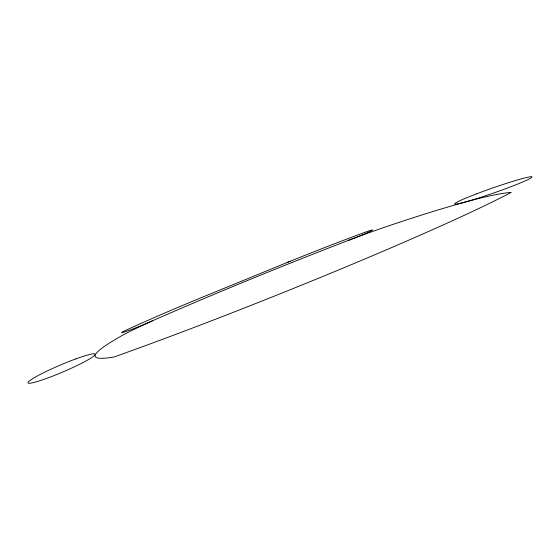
<?xml version="1.0" encoding="UTF-8"?>
<svg xmlns="http://www.w3.org/2000/svg" width="560" height="560" viewBox="0 0 560 560"><rect width="100%" height="100%" fill="white"/><g stroke="black" fill="none" stroke-linecap="round" stroke-linejoin="round"><path stroke-width="0.84" d="M290.311 261.198L195.671 299.985A138.908 6.804 -22 0 0 124.929 330.722A19.936 0.896 -22.2 0 0 128.079 330.729A19.936 0.896 -22.2 0 0 152.733 320.684A288.253 16.66 -21.8 0 1 348.292 240.422A18.97 0.826 -21.6 0 0 370.363 231.301A18.97 0.826 -21.6 0 0 364.868 232.316A136.339 6.587 -21.7 0 0 287.133 262.5M348.292 240.422A112.658 5.537 -21.7 0 1 395.577 223.538A587.118 36.057 -22.8 0 1 511.175 192.409A285.628 14.763 -21.8 0 1 113.876 357.042A519.554 28.364 -21 0 1 119.672 336.917A114.891 5.74 -22 0 1 152.733 320.684M476.721 193.795A17.451 0.833 -21.3 0 0 458.829 201.229A44.478 2.135 -21.2 0 0 454.741 203.714A75.614 3.612 -21.1 0 0 456.526 204.05A121.044 5.677 -21 0 0 477.505 198.38A77.035 3.724 -21.1 0 0 491.939 193.592A46.592 2.31 -21.1 0 0 509.152 187.383A19.054 0.966 -21.1 0 0 528.759 179.2A46.669 2.359 -21.2 0 0 532 176.89A77.392 3.941 -21.3 0 0 528.696 177.058A122.248 6.335 -21.4 0 0 505.743 183.589A75.999 3.815 -21.3 0 0 492.128 188.181A44.569 2.177 -21.3 0 0 476.721 193.795M75.838 358.904A19.033 0.973 -22.4 0 0 54.313 367.696A48.314 2.541 -22.4 0 0 41.72 373.681A81.55 4.382 -22.3 0 0 33.404 378.217A129.059 7.077 -22.2 0 0 28.966 383.278A83.09 4.55 -22.4 0 0 34.559 382.298A50.659 2.786 -22.5 0 0 46.263 378.532A20.839 1.162 -22.5 0 0 70.497 368.613A51.303 2.793 -22.6 0 0 83.888 362.103A85.813 4.571 -22.6 0 0 91.7 357.609A137.543 7.161 -22.7 0 0 93.023 353.843A84.161 4.41 -22.6 0 0 86.835 355.243A48.895 2.548 -22.5 0 0 75.838 358.904"/></g></svg>
